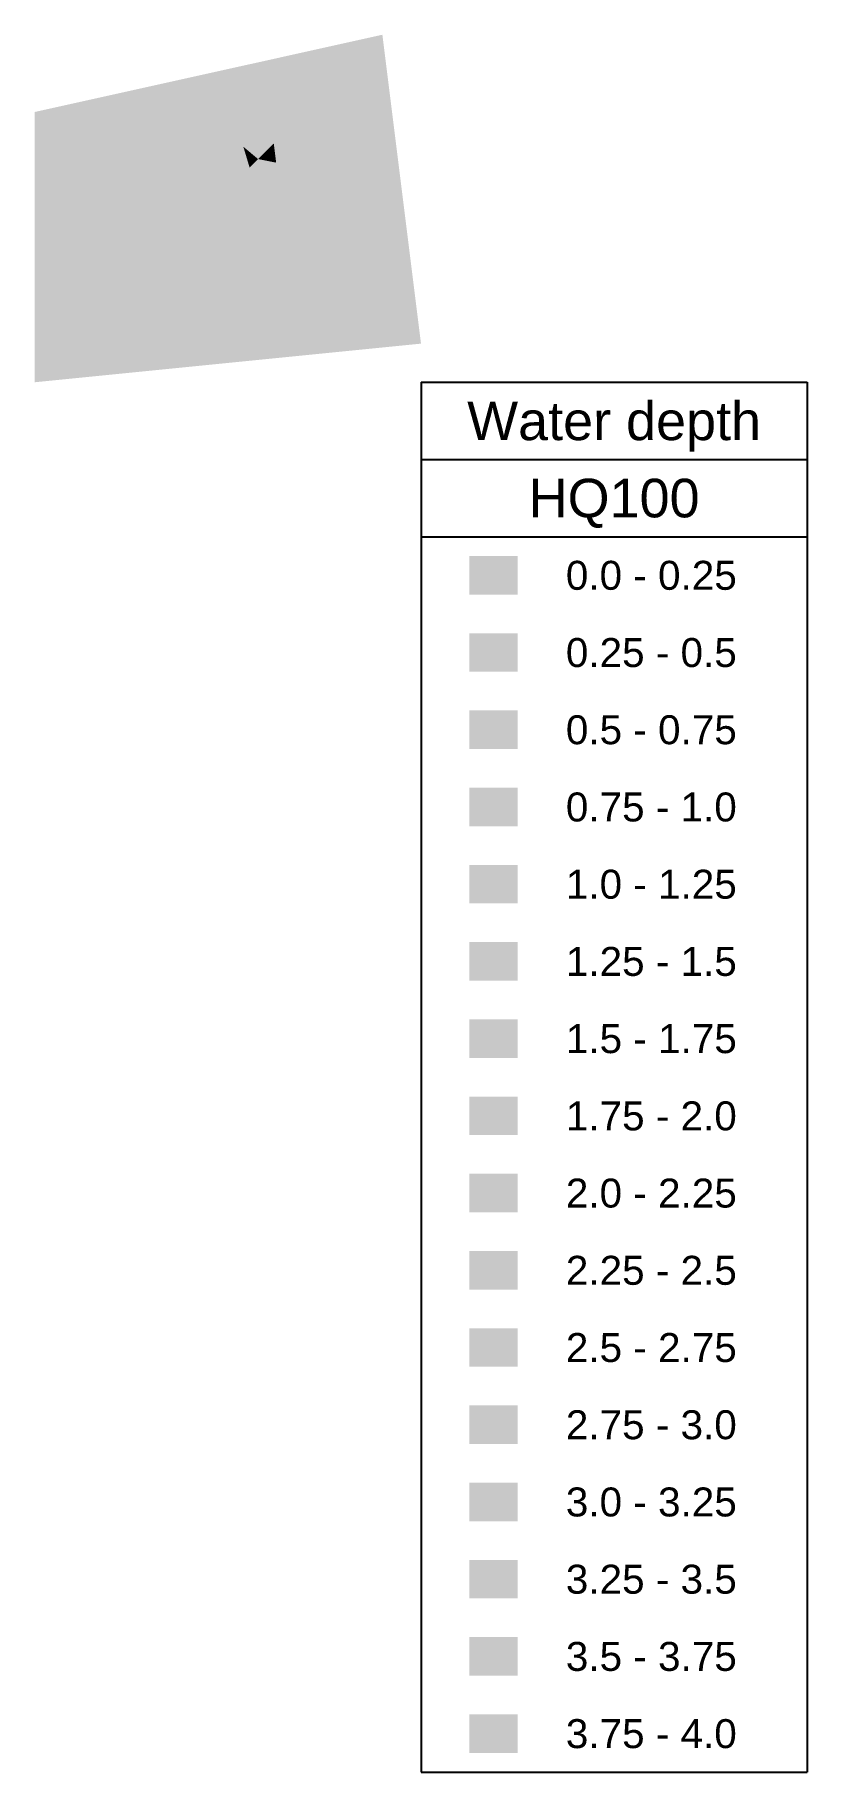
# Model space of a CAD drawing. Header units: millimetres. Extents: x 0 to 20, y -36 to 9.
import ezdxf
from ezdxf.enums import TextEntityAlignment as Align

# ---------------------------------------------------------------- set-up
doc = ezdxf.new("R2010")
doc.units = ezdxf.units.MM
doc.styles.get("Standard").update_dxf_attribs({"font": 'arial.ttf'})

# ---------------------------------------------------------------- blocks, each defined once
blk = doc.blocks.new('LEGEND')
for p, q in [((0, 0), (10, 0)), ((0, 0), (0, -2)), ((10, 0), (10, -2)), ((0, -2), (10, -2)), ((0, -2), (10, -2)), ((0, -2), (0, -4)), ((10, -2), (10, -4)), ((0, -4), (10, -4)), ((0, -4), (0, -36)), ((10, -4), (10, -36)), ((0, -36), (10, -36))]:
    blk.add_line(p, q)
at = {"true_color": 0x0000ff}
blk.add_solid([(1.25, -4.5), (2.5, -4.5), (1.25, -5.5), (2.5, -5.5)], dxfattribs=at)
at = {"true_color": 0x003fff}
blk.add_solid([(1.25, -6.5), (2.5, -6.5), (1.25, -7.5), (2.5, -7.5)], dxfattribs=at)
at = {"true_color": 0x007fff}
blk.add_solid([(1.25, -8.5), (2.5, -8.5), (1.25, -9.5), (2.5, -9.5)], dxfattribs=at)
at = {"true_color": 0x00bfff}
blk.add_solid([(1.25, -10.5), (2.5, -10.5), (1.25, -11.5), (2.5, -11.5)], dxfattribs=at)
at = {"true_color": 0x00ffff}
blk.add_solid([(1.25, -12.5), (2.5, -12.5), (1.25, -13.5), (2.5, -13.5)], dxfattribs=at)
at = {"true_color": 0x00ffbf}
blk.add_solid([(1.25, -14.5), (2.5, -14.5), (1.25, -15.5), (2.5, -15.5)], dxfattribs=at)
at = {"true_color": 0x00ff7f}
blk.add_solid([(1.25, -16.5), (2.5, -16.5), (1.25, -17.5), (2.5, -17.5)], dxfattribs=at)
at = {"true_color": 0x00ff3f}
blk.add_solid([(1.25, -18.5), (2.5, -18.5), (1.25, -19.5), (2.5, -19.5)], dxfattribs=at)
at = {"true_color": 0x00ff00}
blk.add_solid([(1.25, -20.5), (2.5, -20.5), (1.25, -21.5), (2.5, -21.5)], dxfattribs=at)
at = {"true_color": 0x3fff00}
blk.add_solid([(1.25, -22.5), (2.5, -22.5), (1.25, -23.5), (2.5, -23.5)], dxfattribs=at)
at = {"true_color": 0x7fff00}
blk.add_solid([(1.25, -24.5), (2.5, -24.5), (1.25, -25.5), (2.5, -25.5)], dxfattribs=at)
at = {"true_color": 0xbfff00}
blk.add_solid([(1.25, -26.5), (2.5, -26.5), (1.25, -27.5), (2.5, -27.5)], dxfattribs=at)
at = {"true_color": 0xffff00}
blk.add_solid([(1.25, -28.5), (2.5, -28.5), (1.25, -29.5), (2.5, -29.5)], dxfattribs=at)
at = {"true_color": 0xffbf00}
blk.add_solid([(1.25, -30.5), (2.5, -30.5), (1.25, -31.5), (2.5, -31.5)], dxfattribs=at)
at = {"true_color": 0xff7f00}
blk.add_solid([(1.25, -32.5), (2.5, -32.5), (1.25, -33.5), (2.5, -33.5)], dxfattribs=at)
at = {"true_color": 0xff3f00}
blk.add_solid([(1.25, -34.5), (2.5, -34.5), (1.25, -35.5), (2.5, -35.5)], dxfattribs=at)
for s, p in [('Water depth', (5, -1)), ('HQ100', (5, -3))]:
    blk.add_text(s, height=1).set_placement(p, align=Align.MIDDLE_CENTER)
for s, p in [('0.0 - 0.25', (3.75, -5)), ('0.25 - 0.5', (3.75, -7)), ('0.5 - 0.75', (3.75, -9)), ('0.75 - 1.0', (3.75, -11)), ('1.0 - 1.25', (3.75, -13)), ('1.25 - 1.5', (3.75, -15)), ('1.5 - 1.75', (3.75, -17)), ('1.75 - 2.0', (3.75, -19)), ('2.0 - 2.25', (3.75, -21)), ('2.25 - 2.5', (3.75, -23)), ('2.5 - 2.75', (3.75, -25)), ('2.75 - 3.0', (3.75, -27)), ('3.0 - 3.25', (3.75, -29)), ('3.25 - 3.5', (3.75, -31)), ('3.5 - 3.75', (3.75, -33)), ('3.75 - 4.0', (3.75, -35))]:
    blk.add_text(s, height=0.75).set_placement(p, align=Align.MIDDLE_LEFT)

msp = doc.modelspace()

# ---------------------------------------------------------------- linework, layer by layer
at = {"layer": 'HQ100', "true_color": 0x0000ff}
for points in [[(8.812, 8.812), (9, 9), (7.5, 8.667)], [(8.812, 8.812), (9.75, 1.312), (9, 9)], [(9, 9), (9.75, 1.312), (10, 1)], [(2.188, 2.188), (2.719, 2.719), (2.083, 3.25)], [(2.719, 2.719), (2.188, 2.188), (8.75, 0.875)], [(8.75, 0.875), (9.75, 1.312), (2.719, 2.719)], [(8.75, 0.875), (10, 1), (9.75, 1.312)]]:
    msp.add_solid(points, dxfattribs=at)
at = {"layer": 'HQ100', "true_color": 0x003fff}
for points in [[(7.5, 8.667), (6, 8.333), (8.625, 8.625)], [(7.5, 8.667), (8.625, 8.625), (8.812, 8.812)], [(9.5, 1.625), (8.812, 8.812), (8.625, 8.625)], [(8.812, 8.812), (9.5, 1.625), (9.75, 1.312)], [(1.667, 4), (2.083, 3.25), (2.938, 2.938)], [(2.083, 3.25), (1.667, 4), (1.875, 1.875)], [(1.875, 1.875), (2.188, 2.188), (2.083, 3.25)], [(2.083, 3.25), (2.719, 2.719), (2.938, 2.938)], [(9.5, 1.625), (2.938, 2.938), (2.719, 2.719)], [(2.719, 2.719), (9.75, 1.312), (9.5, 1.625)], [(2.188, 2.188), (1.875, 1.875), (7.5, 0.75)], [(2.188, 2.188), (7.5, 0.75), (8.75, 0.875)]]:
    msp.add_solid(points, dxfattribs=at)
at = {"layer": 'HQ100', "true_color": 0x007fff}
for points in [[(6, 8.333), (8.438, 8.438), (8.625, 8.625)], [(9.25, 1.938), (8.625, 8.625), (8.438, 8.438)], [(8.625, 8.625), (9.25, 1.938), (9.5, 1.625)], [(6, 8.333), (4.5, 8), (8.438, 8.438)], [(1.25, 4.75), (1.667, 4), (3.156, 3.156)], [(1.667, 4), (1.25, 4.75), (1.562, 1.562)], [(1.562, 1.562), (1.875, 1.875), (1.667, 4)], [(1.667, 4), (2.938, 2.938), (3.156, 3.156)], [(2.938, 2.938), (9.25, 1.938), (3.156, 3.156)], [(2.938, 2.938), (9.5, 1.625), (9.25, 1.938)], [(1.875, 1.875), (1.562, 1.562), (6.25, 0.625)], [(1.875, 1.875), (6.25, 0.625), (7.5, 0.75)]]:
    msp.add_solid(points, dxfattribs=at)
at = {"layer": 'HQ100', "true_color": 0x00bfff}
for points in [[(3, 7.667), (8.25, 8.25), (4.5, 8)], [(4.5, 8), (8.25, 8.25), (8.438, 8.438)], [(9, 2.25), (8.438, 8.438), (8.25, 8.25)], [(8.438, 8.438), (9, 2.25), (9.25, 1.938)], [(1.25, 4.75), (3.375, 3.375), (0.833, 5.5)], [(1.25, 4.75), (0.833, 5.5), (1.25, 1.25)], [(1.25, 1.25), (1.562, 1.562), (1.25, 4.75)], [(1.25, 4.75), (3.156, 3.156), (3.375, 3.375)], [(9, 2.25), (3.375, 3.375), (3.156, 3.156)], [(3.156, 3.156), (9.25, 1.938), (9, 2.25)], [(1.562, 1.562), (1.25, 1.25), (5, 0.5)], [(1.562, 1.562), (5, 0.5), (6.25, 0.625)]]:
    msp.add_solid(points, dxfattribs=at)
at = {"layer": 'HQ100', "true_color": 0x00ffff}
for points in [[(8.062, 8.062), (8.25, 8.25), (3, 7.667)], [(8.75, 2.562), (8.25, 8.25), (8.062, 8.062)], [(8.25, 8.25), (8.75, 2.562), (9, 2.25)], [(8.062, 8.062), (3, 7.667), (1.5, 7.333)], [(0.833, 5.5), (3.594, 3.594), (0.417, 6.25)], [(0.833, 5.5), (0.417, 6.25), (0.938, 0.938)], [(0.938, 0.938), (1.25, 1.25), (0.833, 5.5)], [(0.833, 5.5), (3.375, 3.375), (3.594, 3.594)], [(3.375, 3.375), (8.75, 2.562), (3.594, 3.594)], [(3.375, 3.375), (9, 2.25), (8.75, 2.562)], [(1.25, 1.25), (0.938, 0.938), (3.75, 0.375)], [(1.25, 1.25), (3.75, 0.375), (5, 0.5)]]:
    msp.add_solid(points, dxfattribs=at)
at = {"layer": 'HQ100', "true_color": 0x00ffbf}
for points in [[(7.875, 7.875), (0, 7), (3.812, 3.812)], [(7.875, 7.875), (1.5, 7.333), (0, 7)], [(7.875, 7.875), (8.062, 8.062), (1.5, 7.333)], [(3.812, 3.812), (8.5, 2.875), (7.875, 7.875)], [(8.062, 8.062), (7.875, 7.875), (8.5, 2.875)], [(8.5, 2.875), (8.75, 2.562), (8.062, 8.062)], [(0.417, 6.25), (0, 7), (0.625, 0.625)], [(3.812, 3.812), (0, 7), (0.417, 6.25)], [(0.625, 0.625), (0.938, 0.938), (0.417, 6.25)], [(3.594, 3.594), (3.812, 3.812), (0.417, 6.25)], [(8.5, 2.875), (3.812, 3.812), (3.594, 3.594)], [(8.75, 2.562), (8.5, 2.875), (3.594, 3.594)], [(0.625, 0.625), (2.5, 0.25), (0.938, 0.938)], [(0.938, 0.938), (2.5, 0.25), (3.75, 0.375)]]:
    msp.add_solid(points, dxfattribs=at)
at = {"layer": 'HQ100', "true_color": 0x00ff7f}
for points in [[(0, 7), (0.6, 6.9), (7.875, 7.875)], [(7.688, 7.688), (7.875, 7.875), (0.6, 6.9)], [(7.875, 7.875), (7.688, 7.688), (8.25, 3.188)], [(8.25, 3.188), (8.5, 2.875), (7.875, 7.875)], [(0.625, 0.625), (0, 7), (0, 3.5)], [(0, 7), (3.812, 3.812), (0.6, 6.9)], [(3.812, 3.812), (4.031, 4.031), (0.6, 6.9)], [(4.031, 4.031), (3.812, 3.812), (8.25, 3.188)], [(8.5, 2.875), (8.25, 3.188), (3.812, 3.812)], [(0.312, 0.312), (0.625, 0.625), (0, 3.5)], [(0.312, 0.312), (1.25, 0.125), (0.625, 0.625)], [(2.5, 0.25), (0.625, 0.625), (1.25, 0.125)]]:
    msp.add_solid(points, dxfattribs=at)
at = {"layer": 'HQ100', "true_color": 0x00ff3f}
for points in [[(0.6, 6.9), (1.2, 6.8), (7.688, 7.688)], [(7.5, 7.5), (7.688, 7.688), (1.2, 6.8)], [(7.688, 7.688), (7.5, 7.5), (8, 3.5)], [(8, 3.5), (8.25, 3.188), (7.688, 7.688)], [(1.2, 6.8), (0.6, 6.9), (4.031, 4.031)], [(4.031, 4.031), (4.25, 4.25), (1.2, 6.8)], [(4.031, 4.031), (8, 3.5), (4.25, 4.25)], [(4.031, 4.031), (8.25, 3.188), (8, 3.5)], [(0, 0), (0.312, 0.312), (0, 3.5)], [(0, 0), (1.25, 0.125), (0.312, 0.312)]]:
    msp.add_solid(points, dxfattribs=at)
at = {"layer": 'HQ100', "true_color": 0x00ff00}
for points in [[(1.2, 6.8), (1.8, 6.7), (7.5, 7.5)], [(7.312, 7.312), (7.5, 7.5), (1.8, 6.7)], [(7.5, 7.5), (7.312, 7.312), (7.75, 3.812)], [(7.75, 3.812), (8, 3.5), (7.5, 7.5)], [(1.8, 6.7), (1.2, 6.8), (4.25, 4.25)], [(4.25, 4.25), (4.469, 4.469), (1.8, 6.7)], [(4.469, 4.469), (4.25, 4.25), (7.75, 3.812)], [(8, 3.5), (7.75, 3.812), (4.25, 4.25)]]:
    msp.add_solid(points, dxfattribs=at)
at = {"layer": 'HQ100', "true_color": 0x3fff00}
for points in [[(1.8, 6.7), (2.4, 6.6), (7.312, 7.312)], [(7.125, 7.125), (7.312, 7.312), (2.4, 6.6)], [(7.312, 7.312), (7.125, 7.125), (7.5, 4.125)], [(7.5, 4.125), (7.75, 3.812), (7.312, 7.312)], [(2.4, 6.6), (1.8, 6.7), (4.469, 4.469)], [(4.469, 4.469), (4.688, 4.688), (2.4, 6.6)], [(4.688, 4.688), (4.469, 4.469), (7.5, 4.125)], [(7.75, 3.812), (7.5, 4.125), (4.469, 4.469)]]:
    msp.add_solid(points, dxfattribs=at)
at = {"layer": 'HQ100', "true_color": 0x7fff00}
for points in [[(2.4, 6.6), (3, 6.5), (7.125, 7.125)], [(6.938, 6.938), (7.125, 7.125), (3, 6.5)], [(7.125, 7.125), (6.938, 6.938), (7.25, 4.438)], [(7.25, 4.438), (7.5, 4.125), (7.125, 7.125)], [(3, 6.5), (2.4, 6.6), (4.688, 4.688)], [(4.688, 4.688), (4.906, 4.906), (3, 6.5)], [(4.906, 4.906), (4.688, 4.688), (7.25, 4.438)], [(7.5, 4.125), (7.25, 4.438), (4.688, 4.688)]]:
    msp.add_solid(points, dxfattribs=at)
at = {"layer": 'HQ100', "true_color": 0xbfff00}
for points in [[(3, 6.5), (3.6, 6.4), (6.938, 6.938)], [(6.75, 6.75), (6.938, 6.938), (3.6, 6.4)], [(6.938, 6.938), (6.75, 6.75), (7, 4.75)], [(7, 4.75), (7.25, 4.438), (6.938, 6.938)], [(3.6, 6.4), (3, 6.5), (4.906, 4.906)], [(4.906, 4.906), (5.125, 5.125), (3.6, 6.4)], [(5.125, 5.125), (4.906, 4.906), (7, 4.75)], [(7.25, 4.438), (7, 4.75), (4.906, 4.906)]]:
    msp.add_solid(points, dxfattribs=at)
at = {"layer": 'HQ100', "true_color": 0xffff00}
for points in [[(3.6, 6.4), (4.2, 6.3), (6.75, 6.75)], [(6.562, 6.562), (6.75, 6.75), (4.2, 6.3)], [(6.75, 6.75), (6.562, 6.562), (6.75, 5.062)], [(6.75, 5.062), (7, 4.75), (6.75, 6.75)], [(4.2, 6.3), (3.6, 6.4), (5.125, 5.125)], [(5.125, 5.125), (5.344, 5.344), (4.2, 6.3)], [(5.344, 5.344), (5.125, 5.125), (6.75, 5.062)], [(7, 4.75), (6.75, 5.062), (5.125, 5.125)]]:
    msp.add_solid(points, dxfattribs=at)
at = {"layer": 'HQ100', "true_color": 0xffbf00}
for points in [[(4.2, 6.3), (4.8, 6.2), (6.562, 6.562)], [(4.8, 6.2), (4.2, 6.3), (5.344, 5.344)], [(6.375, 6.375), (6.562, 6.562), (4.8, 6.2)], [(6.562, 6.562), (6.375, 6.375), (6.5, 5.375)], [(6.5, 5.375), (6.75, 5.062), (6.562, 6.562)], [(5.344, 5.344), (5.562, 5.562), (4.8, 6.2)], [(5.562, 5.562), (5.344, 5.344), (6.5, 5.375)], [(6.75, 5.062), (6.5, 5.375), (5.344, 5.344)]]:
    msp.add_solid(points, dxfattribs=at)
at = {"layer": 'HQ100', "true_color": 0xff7f00}
for points in [[(4.8, 6.2), (5.4, 6.1), (6.375, 6.375)], [(6.188, 6.188), (6.375, 6.375), (5.4, 6.1)], [(6.375, 6.375), (6.188, 6.188), (6.25, 5.688)], [(6.25, 5.688), (6.5, 5.375), (6.375, 6.375)], [(5.4, 6.1), (4.8, 6.2), (5.562, 5.562)], [(5.562, 5.562), (5.781, 5.781), (5.4, 6.1)], [(5.781, 5.781), (5.562, 5.562), (6.25, 5.688)], [(6.5, 5.375), (6.25, 5.688), (5.562, 5.562)]]:
    msp.add_solid(points, dxfattribs=at)
at = {"layer": 'HQ100', "true_color": 0xff3f00}
for points in [[(5.4, 6.1), (5.781, 5.781), (6.188, 6.188)], [(6.25, 5.688), (6.188, 6.188), (5.781, 5.781)]]:
    msp.add_solid(points, dxfattribs=at)

# ---------------------------------------------------------------- block references
msp.add_blockref('LEGEND', (10, 0))

doc.saveas('drawing.dxf')
